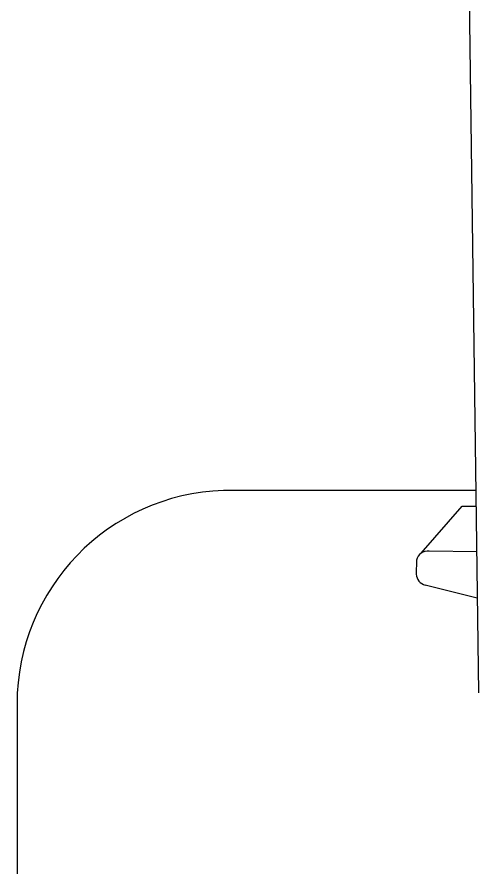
# Model space of a CAD drawing. Header units: millimetres. Extents: x 7106 to 73427, y -466 to 50348.
# Drawn here: x 40152 to 41770, y 5845 to 8835 of the extents above; entities that cross this region are included whole.
import ezdxf

# ---------------------------------------------------------------- set-up
doc = ezdxf.new("R2010")
doc.units = ezdxf.units.MM
doc.layers.add('CCTV', color=7, linetype='Continuous')
doc.layers.add('Cotas', color=1, linetype='Continuous')

# ---------------------------------------------------------------- blocks, each defined once
blk = doc.blocks.new('ESTACIÓN DE TRABAJO VIVOTECK')
at = {"layer": 'Cotas'}
for p, q in [((-1246, 7803.5), (-1142, 243.5)), ((-1443.1, 974.5), (-1228.5, 1221)), ((-1228.5, 1221), (-1155.4, 1221)), ((-1152.1, 981), (-1400.5, 985)), ((-1152.1, 981), (-1152.1, 981)), ((-1467.5, 938), (-1469.8, 864)), ((-1148.8, 739.6), (-1421.5, 806.5))]:
    blk.add_line(p, q, dxfattribs=at)
for centre, radius, start, end in [((-1408.2, 924.8), 60.7, 82.6921, 167.4067), ((-1401.8, 872.1), 68.4, 186.7219, 253.3115)]:
    blk.add_arc(centre, radius, start, end, dxfattribs=at)

msp = doc.modelspace()

# ---------------------------------------------------------------- linework, layer by layer
at = {"layer": 'CCTV'}
msp.add_lwpolyline([(41762.9, 7170.8), (40877.3, 7171.4, 0.404733), (40151.6, 6421.8), (40151.6, 3268.4)], format="xyb", dxfattribs=at)

# ---------------------------------------------------------------- block references
at = {"layer": 'Cotas', "xscale": 0.6706941871998696, "yscale": 0.6706941871998696, "zscale": 0.6706941871998696}
msp.add_blockref('ESTACIÓN DE TRABAJO VIVOTECK', (42538.6, 6297.3), dxfattribs=at)

doc.saveas('drawing.dxf')
